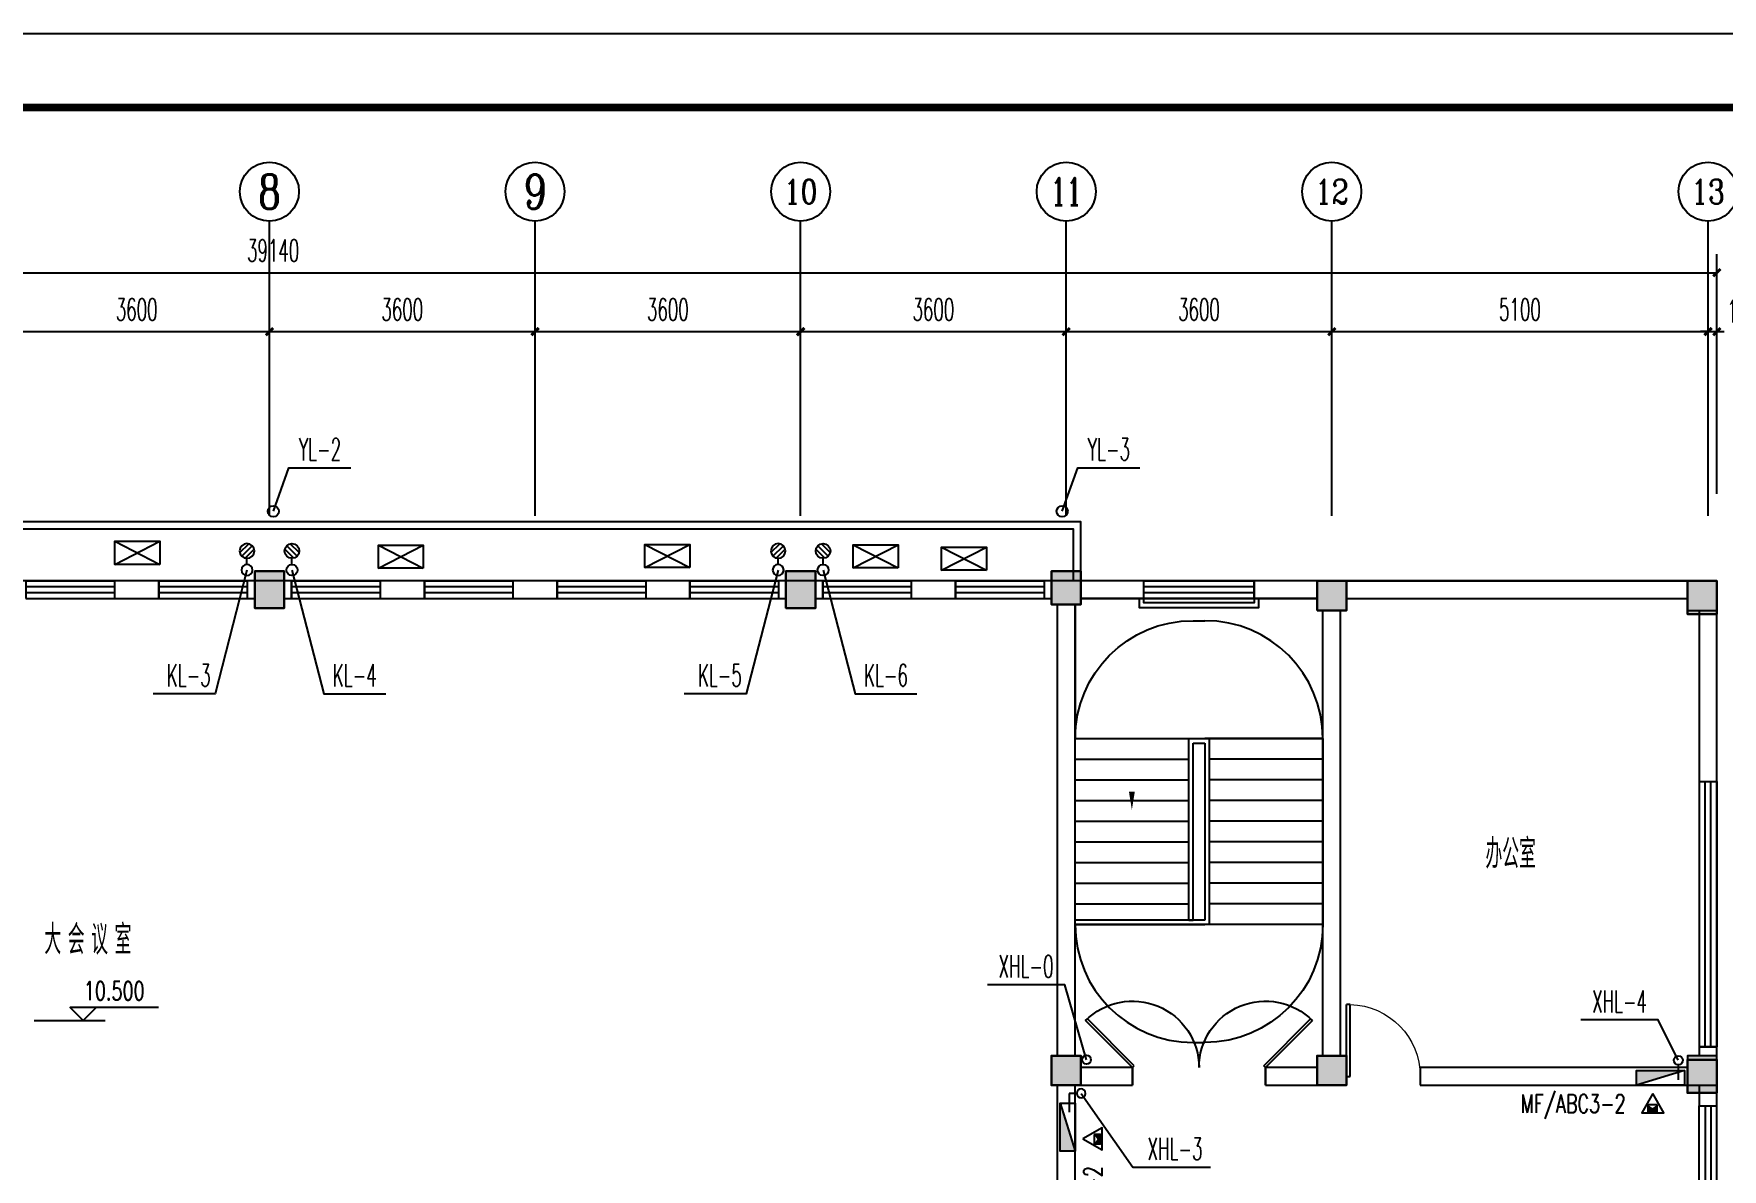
# Model space of a CAD drawing. Header units: inches. Extents: x -1293886 to -986005, y -15154 to 203628.
# Drawn here: x -1083894 to -1061006, y 11446 to 26846 of the extents above; entities that cross this region are included whole.
import ezdxf
from ezdxf.enums import TextEntityAlignment as Align

# ---------------------------------------------------------------- set-up
doc = ezdxf.new("R2010")
doc.units = ezdxf.units.IN
doc.header["$LTSCALE"] = 100
doc.header["$MEASUREMENT"] = 0
doc.linetypes.add('W_P', pattern=[7, 6, -1])
doc.layers.get('0').update_dxf_attribs({"color": 252})
for name, color, linetype in [('AXIS_TEXT', 7, 'Continuous'), ('PUB_HATCH', 8, 'Continuous'), ('TK', 142, 'Continuous'), ('W_DIM_EV', 4, 'Continuous'), ('WP_F', 1, 'Continuous'), ('WP_F_LGBH', 4, 'Continuous'), ('WP_F_PJ', 7, 'Continuous'), ('WP_Y', 6, 'W_P'), ('WP_Y_LGBH', 4, 'Continuous'), ('WP_Y_PJ', 7, 'Continuous'), ('WW_PJ', 7, 'Continuous'), ('WZ', 6, 'Continuous')]:
    doc.layers.add(name, color=color, linetype=linetype)
doc.layers.add('COLU', color=2, linetype='Continuous', lineweight=30)
doc.layers.add('COLU-HATCH', color=7, linetype='Continuous', lineweight=25, true_color=0x5b5b5b)
doc.styles.add('_TCH_AXIS', font='COMPLEX', dxfattribs={"bigfont": 'GBCBIG'})
doc.styles.add('COMPLEX', font='COMPLEX')
doc.styles.add('DIM_FONT', font='bzxw.shx', dxfattribs={"width": 0.55, "bigfont": 'bzhz.shx'})
doc.styles.add('DXF', font='bzxw.shx', dxfattribs={"width": 0.7, "bigfont": 'bzhz.shx'})
doc.styles.add('HZ', font='SIMPLEX.SHX', dxfattribs={"width": 0.55, "bigfont": 'HZTXT.SHX'})
doc.styles.add('HZ2', font='ROMAND.SHX', dxfattribs={"width": 0.7, "bigfont": 'HZTXT.SHX'})
doc.styles.get("Standard").update_dxf_attribs({"font": 'txt.shx', "bigfont": 'bzhz.shx'})
doc.dimstyles.new('DIMN', dxfattribs={"dimtxt": 300, "dimasz": 100, "dimexe": 250, "dimexo": 300, "dimgap": 150, "dimtad": 1, "dimdec": 0, "dimzin": 0, "dimdsep": 46, "dimtxsty": 'DIM_FONT', "dimblk": 'ARCHTICK', "dimcen": 0.09, "dimclrt": 7, "dimazin": 2, "dimtfac": 1, "dimtdec": 0, "dimtix": 1, "dimtmove": 2, "dimatfit": 3, "dimldrblk": 'ARCHTICK', "dimfxl": 0, "dimtolj": 1, "dimtzin": 0, "dimarcsym": 0})

# ---------------------------------------------------------------- blocks, each defined once
blk = doc.blocks.new('A$C54E65C14')
at = {"color": 4, "extrusion": (0, 0, -1)}
for p, q in [((0.002825022209435701, 636.3948287299136), (23.33734880154952, 659.7293525092537)), ((3072.795031157788, 636.3948287299136), (3049.460507378448, 659.7293525092537)), ((636.3989280899987, -0.001274337992072105), (659.7334518693388, 23.33324944134802)), ((2436.398928086739, -0.001274337992072105), (2413.064404307399, 23.33324944134802))]:
    blk.add_line(p, q, dxfattribs=at)
at = {"color": 4}
for p, q in [((636.3989280906972, -0.001274338108487427), (0.002825022442266345, 636.39482873003)), ((659.7334518698044, 23.33324944099877), (23.33734880154952, 659.7293525091372)), ((2413.064404310193, 23.33324944099877), (3049.460507378448, 659.7293525091372)), ((2436.3989280893, -0.001274338108487427), (3072.795031157555, 636.39482873003))]:
    blk.add_line(p, q, dxfattribs=at)
at = {"color": 4, "extrusion": (0, 0, -1)}
for centre, start, end in [((-636.3989280899987, -0.001274337992072105), 45, 180), ((-2436.398928089999, -0.001274337992072105), 0, 135)]:
    blk.add_arc(centre, 900, start, end, dxfattribs=at)
blk = doc.blocks.new('A$C364B5BE3')
at = {"layer": 'COLU-HATCH', "transparency": 33554687}
h = blk.add_hatch(color=256, dxfattribs=at)
h.paths.add_polyline_path([(38900.00040773139, 12209.99978326319), (39140.00040773139, 12209.99978326319), (39140.00040773139, 12449.99978326319), (38900.00040773139, 12449.99978326319)])
h.paths.add_polyline_path([(39140.00040773139, 25249.99978326308), (39140.00040773139, 25699.99978326308), (38740.00040773139, 25699.99978326308), (38740.00040773139, 25249.99978326308)])
h.paths.add_polyline_path([(39140.00040773139, 18754.99978326308), (39140.00040773139, 19204.99978326308), (38740.00040773139, 19204.99978326308), (38740.00040773139, 18754.99978326308)])
h.paths.add_polyline_path([(39140.00040773139, 14354.99978326308), (39140.00040773139, 14804.99978326308), (38740.00040773139, 14804.99978326308), (38740.00040773139, 14354.99978326308)])
h.paths.add_polyline_path([(33720.00040773139, 25299.99978326308), (34120.00040773139, 25299.99978326308), (34120.00040773139, 25699.99978326308), (33720.00040773139, 25699.99978326308)])
h.paths.add_polyline_path([(34120.00040773139, 18859.99978326308), (34120.00040773139, 19259.99978326308), (33720.00040773139, 19259.99978326308), (33720.00040773139, 18859.99978326308)])
h.paths.add_polyline_path([(33800.00040773139, 14299.99978326308), (34200.00040773139, 14299.99978326308), (34200.00040773139, 14699.99978326308), (33800.00040773139, 14699.99978326308)])
h.paths.add_polyline_path([(30520.00040773139, 25379.99978326308), (30520.00040773139, 25829.99978326308), (30120.00040773139, 25829.99978326308), (30120.00040773139, 25379.99978326308)])
h.paths.add_polyline_path([(30520.00040773139, 18859.99978326308), (30520.00040773139, 19259.99978326308), (30120.00040773139, 19259.99978326308), (30120.00040773139, 18859.99978326308)])
h.paths.add_polyline_path([(26920.00040773139, 25329.99978326308), (26920.00040773139, 25829.99978326308), (26520.00040773139, 25829.99978326308), (26520.00040773139, 25329.99978326308)])
h.paths.add_polyline_path([(26920.00040773139, 14199.99978326308), (26920.00040773139, 14699.99978326308), (26520.00040773139, 14699.99978326308), (26520.00040773139, 14199.99978326308)])
h.paths.add_polyline_path([(19720.00040773139, 25329.99978326308), (19720.00040773139, 25829.99978326308), (19320.00040773139, 25829.99978326308), (19320.00040773139, 25329.99978326308)])
h.paths.add_polyline_path([(19720.00040773139, 14199.99978326308), (19720.00040773139, 14699.99978326308), (19320.00040773139, 14699.99978326308), (19320.00040773139, 14199.99978326308)])
h.paths.add_polyline_path([(12520.00040773139, 25329.99978326308), (12520.00040773139, 25829.99978326308), (12120.00040773139, 25829.99978326308), (12120.00040773139, 25329.99978326308)])
h.paths.add_polyline_path([(12520.00040773139, 14199.99978326308), (12520.00040773139, 14699.99978326308), (12120.00040773139, 14699.99978326308), (12120.00040773139, 14199.99978326308)])
h.paths.add_polyline_path([(8920.000407731393, 25329.99978326308), (8920.000407731393, 25829.99978326308), (8520.000407731393, 25829.99978326308), (8520.000407731393, 25329.99978326308)])
h.paths.add_polyline_path([(9000.000407731393, 14199.99978326308), (9000.000407731393, 14699.99978326308), (8600.000407731393, 14699.99978326308), (8600.000407731393, 14199.99978326308)])
h.paths.add_polyline_path([(8600.000407731393, 7099.999783263076), (9000.000407731393, 7099.999783263076), (9000.000407731393, 7499.999783263076), (8600.000407731393, 7499.999783263076)])
h.paths.add_polyline_path([(8600.000407731393, 4259.999783263076), (9000.000407731393, 4259.999783263076), (9000.000407731393, 4659.999783263076), (8600.000407731393, 4659.999783263076)])
h.paths.add_polyline_path([(8500.000407731393, -0.0002167369239032269), (8900.000407731393, -0.0002167369239032269), (8900.000407731393, 399.9997832630761), (8500.000407731393, 399.9997832630761)])
h.paths.add_polyline_path([(5420.000407731393, 7179.999783263076), (5820.000407731393, 7179.999783263076), (5820.000407731393, 7579.999783263076), (5420.000407731393, 7579.999783263076)])
h.paths.add_polyline_path([(5420.000407731393, 4179.999783263076), (5820.000407731393, 4179.999783263076), (5820.000407731393, 4579.999783263076), (5420.000407731393, 4579.999783263076)])
h.paths.add_polyline_path([(5420.000407731393, -0.0002167369239032269), (5820.000407731393, -0.0002167369239032269), (5820.000407731393, 399.9997832630761), (5420.000407731393, 399.9997832630761)])
h.paths.add_polyline_path([(3000.000407731393, 25299.99978326308), (3000.000407731393, 25699.99978326308), (2600.000407731393, 25699.99978326308), (2600.000407731393, 25299.99978326308)])
h.paths.add_polyline_path([(3000.000407731393, 18859.99978326308), (3000.000407731393, 19259.99978326308), (2600.000407731393, 19259.99978326308), (2600.000407731393, 18859.99978326308)])
h.paths.add_polyline_path([(3000.000407731393, 14459.99978326308), (3000.000407731393, 14859.99978326308), (2600.000407731393, 14859.99978326308), (2600.000407731393, 14459.99978326308)])
h.paths.add_polyline_path([(0.0004077313933521509, 14299.99978326308), (400.0004077313934, 14299.99978326308), (400.0004077313934, 14699.99978326308), (0.0004077313933521509, 14699.99978326308)])
h.paths.add_polyline_path([(0.0004077313933521509, 7259.999783263076), (400.0004077313934, 7259.999783263076), (400.0004077313934, 7659.999783263076), (0.0004077313933521509, 7659.999783263076)])
h.paths.add_polyline_path([(0.0004077313933521509, 4099.999783263076), (400.0004077313934, 4099.999783263076), (400.0004077313934, 4499.999783263076), (0.0004077313933521509, 4499.999783263076)])
h.paths.add_polyline_path([(0.0004077313933521509, -0.0002167369239032269), (400.0004077313934, -0.0002167369239032269), (400.0004077313934, 399.9997832630761), (0.0004077313933521509, 399.9997832630761)])
at = {"layer": 'COLU'}
for points in [[(19720.00040773139, 25329.99978326308), (19720.00040773139, 25829.99978326308), (19320.00040773139, 25829.99978326308), (19320.00040773139, 25329.99978326308)], [(26920.00040773139, 25329.99978326308), (26920.00040773139, 25829.99978326308), (26520.00040773139, 25829.99978326308), (26520.00040773139, 25329.99978326308)], [(30520.00040773139, 25379.99978326308), (30520.00040773139, 25829.99978326308), (30120.00040773139, 25829.99978326308), (30120.00040773139, 25379.99978326308)], [(33720.00040773139, 25299.99978326308), (34120.00040773139, 25299.99978326308), (34120.00040773139, 25699.99978326308), (33720.00040773139, 25699.99978326308)], [(39140.00040773139, 25249.99978326308), (39140.00040773139, 25699.99978326308), (38740.00040773139, 25699.99978326308), (38740.00040773139, 25249.99978326308)], [(30520.00040773139, 18859.99978326308), (30520.00040773139, 19259.99978326308), (30120.00040773139, 19259.99978326308), (30120.00040773139, 18859.99978326308)], [(34120.00040773139, 18859.99978326308), (34120.00040773139, 19259.99978326308), (33720.00040773139, 19259.99978326308), (33720.00040773139, 18859.99978326308)], [(39140.00040773139, 18754.99978326308), (39140.00040773139, 19204.99978326308), (38740.00040773139, 19204.99978326308), (38740.00040773139, 18754.99978326308)]]:
    blk.add_lwpolyline(points, close=True, dxfattribs=at)
blk = doc.blocks.new('_ArchTick')
at = {"color": 0, "linetype": 'ByBlock', "const_width": 0.4}
blk.add_lwpolyline([(-0.5, -0.5), (0.5, 0.5)], dxfattribs=at)
blk = doc.blocks.new('*D270')
at = {"color": 0, "lineweight": -2}
for p, q in [((-1084298.824771269, 20605.97491348762), (-1084298.824771269, 23055.97491348762)), ((-1080698.824771269, 20605.97491348762), (-1080698.824771269, 23055.97491348762)), ((-1084298.824771269, 22805.97491348762), (-1080698.824771269, 22805.97491348762))]:
    blk.add_line(p, q, dxfattribs=at)
at = {"layer": 'Defpoints', "color": 0}
for p in [(-1080698.824771269, 22805.97491348762), (-1084298.824771269, 20305.97491348762), (-1080698.824771269, 20305.97491348762)]:
    blk.add_point(p, dxfattribs=at)
at = {"color": 0, "lineweight": -2, "xscale": 100, "yscale": 100, "zscale": 100, "rotation": 180}
blk.add_blockref('_ArchTick', (-1084298.824771269, 22805.97491348762), dxfattribs=at)
at = {"color": 0, "lineweight": -2, "xscale": 100, "yscale": 100, "zscale": 100}
blk.add_blockref('_ArchTick', (-1080698.824771269, 22805.97491348762), dxfattribs=at)
at = {"color": 7, "insert": (-1082498.824771269, 23105.97491348762), "char_height": 300, "attachment_point": 5, "style": 'HZ'}
blk.add_mtext('\\A1;3600', dxfattribs=at)
blk = doc.blocks.new('*D271')
at = {"color": 0, "lineweight": -2}
for p, q in [((-1080698.824771269, 20605.97491348762), (-1080698.824771269, 23055.97491348762)), ((-1077098.824771269, 20605.97491348762), (-1077098.824771269, 23055.97491348762)), ((-1080698.824771269, 22805.97491348762), (-1077098.824771269, 22805.97491348762))]:
    blk.add_line(p, q, dxfattribs=at)
at = {"layer": 'Defpoints', "color": 0}
for p in [(-1077098.824771269, 22805.97491348762), (-1080698.824771269, 20305.97491348762), (-1077098.824771269, 20305.97491348762)]:
    blk.add_point(p, dxfattribs=at)
at = {"color": 0, "lineweight": -2, "xscale": 100, "yscale": 100, "zscale": 100, "rotation": 180}
blk.add_blockref('_ArchTick', (-1080698.824771269, 22805.97491348762), dxfattribs=at)
at = {"color": 0, "lineweight": -2, "xscale": 100, "yscale": 100, "zscale": 100}
blk.add_blockref('_ArchTick', (-1077098.824771269, 22805.97491348762), dxfattribs=at)
at = {"color": 7, "insert": (-1078898.824771269, 23105.97491348762), "char_height": 300, "attachment_point": 5, "style": 'HZ'}
blk.add_mtext('\\A1;3600', dxfattribs=at)
blk = doc.blocks.new('*D272')
at = {"color": 0, "lineweight": -2}
for p, q in [((-1077098.824771269, 20605.97491348762), (-1077098.824771269, 23055.97491348762)), ((-1073498.824771269, 20605.97491348762), (-1073498.824771269, 23055.97491348762)), ((-1077098.824771269, 22805.97491348762), (-1073498.824771269, 22805.97491348762))]:
    blk.add_line(p, q, dxfattribs=at)
at = {"layer": 'Defpoints', "color": 0}
for p in [(-1073498.824771269, 22805.97491348762), (-1077098.824771269, 20305.97491348762), (-1073498.824771269, 20305.97491348762)]:
    blk.add_point(p, dxfattribs=at)
at = {"color": 0, "lineweight": -2, "xscale": 100, "yscale": 100, "zscale": 100, "rotation": 180}
blk.add_blockref('_ArchTick', (-1077098.824771269, 22805.97491348762), dxfattribs=at)
at = {"color": 0, "lineweight": -2, "xscale": 100, "yscale": 100, "zscale": 100}
blk.add_blockref('_ArchTick', (-1073498.824771269, 22805.97491348762), dxfattribs=at)
at = {"color": 7, "insert": (-1075298.824771269, 23105.97491348762), "char_height": 300, "attachment_point": 5, "style": 'HZ'}
blk.add_mtext('\\A1;3600', dxfattribs=at)
blk = doc.blocks.new('*D273')
at = {"color": 0, "lineweight": -2}
for p, q in [((-1073498.824771269, 20605.97491348762), (-1073498.824771269, 23055.97491348762)), ((-1069898.824771269, 20605.97491348762), (-1069898.824771269, 23055.97491348762)), ((-1073498.824771269, 22805.97491348762), (-1069898.824771269, 22805.97491348762))]:
    blk.add_line(p, q, dxfattribs=at)
at = {"layer": 'Defpoints', "color": 0}
for p in [(-1069898.824771269, 22805.97491348762), (-1073498.824771269, 20305.97491348762), (-1069898.824771269, 20305.97491348762)]:
    blk.add_point(p, dxfattribs=at)
at = {"color": 0, "lineweight": -2, "xscale": 100, "yscale": 100, "zscale": 100, "rotation": 180}
blk.add_blockref('_ArchTick', (-1073498.824771269, 22805.97491348762), dxfattribs=at)
at = {"color": 0, "lineweight": -2, "xscale": 100, "yscale": 100, "zscale": 100}
blk.add_blockref('_ArchTick', (-1069898.824771269, 22805.97491348762), dxfattribs=at)
at = {"color": 7, "insert": (-1071698.824771269, 23105.97491348762), "char_height": 300, "attachment_point": 5, "style": 'HZ'}
blk.add_mtext('\\A1;3600', dxfattribs=at)
blk = doc.blocks.new('*D274')
at = {"color": 0, "lineweight": -2}
for p, q in [((-1069898.824771269, 20605.97491348762), (-1069898.824771269, 23055.97491348762)), ((-1066298.824771269, 20605.97491348762), (-1066298.824771269, 23055.97491348762)), ((-1069898.824771269, 22805.97491348762), (-1066298.824771269, 22805.97491348762))]:
    blk.add_line(p, q, dxfattribs=at)
at = {"layer": 'Defpoints', "color": 0}
for p in [(-1066298.824771269, 22805.97491348762), (-1069898.824771269, 20305.97491348762), (-1066298.824771269, 20305.97491348762)]:
    blk.add_point(p, dxfattribs=at)
at = {"color": 0, "lineweight": -2, "xscale": 100, "yscale": 100, "zscale": 100, "rotation": 180}
blk.add_blockref('_ArchTick', (-1069898.824771269, 22805.97491348762), dxfattribs=at)
at = {"color": 0, "lineweight": -2, "xscale": 100, "yscale": 100, "zscale": 100}
blk.add_blockref('_ArchTick', (-1066298.824771269, 22805.97491348762), dxfattribs=at)
at = {"color": 7, "insert": (-1068098.824771269, 23105.97491348762), "char_height": 300, "attachment_point": 5, "style": 'HZ'}
blk.add_mtext('\\A1;3600', dxfattribs=at)
blk = doc.blocks.new('*D275')
at = {"color": 0, "lineweight": -2}
for p, q in [((-1066298.824771269, 20605.97491348762), (-1066298.824771269, 23055.97491348762)), ((-1061198.824771269, 20605.97491348762), (-1061198.824771269, 23055.97491348762)), ((-1066298.824771269, 22805.97491348762), (-1061198.824771269, 22805.97491348762))]:
    blk.add_line(p, q, dxfattribs=at)
at = {"layer": 'Defpoints', "color": 0}
for p in [(-1061198.824771269, 22805.97491348762), (-1066298.824771269, 20305.97491348762), (-1061198.824771269, 20305.97491348762)]:
    blk.add_point(p, dxfattribs=at)
at = {"color": 0, "lineweight": -2, "xscale": 100, "yscale": 100, "zscale": 100, "rotation": 180}
blk.add_blockref('_ArchTick', (-1066298.824771269, 22805.97491348762), dxfattribs=at)
at = {"color": 0, "lineweight": -2, "xscale": 100, "yscale": 100, "zscale": 100}
blk.add_blockref('_ArchTick', (-1061198.824771269, 22805.97491348762), dxfattribs=at)
at = {"color": 7, "insert": (-1063748.824771269, 23105.97491348762), "char_height": 300, "attachment_point": 5, "style": 'HZ'}
blk.add_mtext('\\A1;5100', dxfattribs=at)
blk = doc.blocks.new('*D276')
at = {"color": 0, "lineweight": -2}
for p, q in [((-1061198.824771269, 20605.97491348762), (-1061198.824771269, 23055.97491348762)), ((-1061078.824771269, 20605.97491348762), (-1061078.824771269, 23055.97491348762)), ((-1061198.824771269, 22805.97491348762), (-1061298.824771269, 22805.97491348762)), ((-1061198.824771269, 22805.97491348762), (-1061078.824771269, 22805.97491348762)), ((-1061078.824771269, 22805.97491348762), (-1060978.824771269, 22805.97491348762))]:
    blk.add_line(p, q, dxfattribs=at)
at = {"layer": 'Defpoints', "color": 0}
for p in [(-1061078.824771269, 22805.97491348762), (-1061198.824771269, 20305.97491348762), (-1061078.824771269, 20305.97491348762)]:
    blk.add_point(p, dxfattribs=at)
at = {"color": 0, "lineweight": -2, "xscale": 100, "yscale": 100, "zscale": 100}
blk.add_blockref('_ArchTick', (-1061198.824771269, 22805.97491348762), dxfattribs=at)
at = {"color": 0, "lineweight": -2, "xscale": 100, "yscale": 100, "zscale": 100, "rotation": 180}
blk.add_blockref('_ArchTick', (-1061078.824771269, 22805.97491348762), dxfattribs=at)
at = {"color": 7, "insert": (-1060728.824771269, 23080.97491348762), "char_height": 300, "attachment_point": 5, "style": 'HZ'}
blk.add_mtext('\\A1;120', dxfattribs=at)
blk = doc.blocks.new('*D277')
at = {"color": 0, "lineweight": -2}
for p, q in [((-1100218.824771269, 20605.97491348762), (-1100218.824771269, 23855.97491348762)), ((-1061078.824771269, 20605.97491348762), (-1061078.824771269, 23855.97491348762)), ((-1100218.824771269, 23605.97491348762), (-1061078.824771269, 23605.97491348762))]:
    blk.add_line(p, q, dxfattribs=at)
at = {"layer": 'Defpoints', "color": 0}
for p in [(-1061078.824771269, 23605.97491348762), (-1100218.824771269, 20305.97491348762), (-1061078.824771269, 20305.97491348762)]:
    blk.add_point(p, dxfattribs=at)
at = {"color": 0, "lineweight": -2, "xscale": 100, "yscale": 100, "zscale": 100, "rotation": 180}
blk.add_blockref('_ArchTick', (-1100218.824771269, 23605.97491348762), dxfattribs=at)
at = {"color": 0, "lineweight": -2, "xscale": 100, "yscale": 100, "zscale": 100}
blk.add_blockref('_ArchTick', (-1061078.824771269, 23605.97491348762), dxfattribs=at)
at = {"color": 7, "insert": (-1080648.824771269, 23905.97491348762), "char_height": 300, "attachment_point": 5, "style": 'HZ'}
blk.add_mtext('\\A1;39140', dxfattribs=at)
blk = doc.blocks.new('_AXISO')
blk.add_circle((0, 0), 0.5)
at = {"layer": 'AXIS_TEXT', "style": 'COMPLEX', "width": 1.041666666666666}
blk.add_attdef('A', text='', height=0.56, dxfattribs=at).set_placement((-0.25, -0.28), (0.25, -0.28), align=Align.FIT)
blk = doc.blocks.new('_FZH')
blk.add_lwpolyline([(-0.5, -0.5), (0.5, -0.5), (0.5, 0.5), (-0.5, 0.5)], close=True)
at = {"layer": 'PUB_HATCH'}
blk.add_solid([(-0.5, -0.5), (0.5, -0.5), (-0.5, 0.5), (0.5, 0.5)], dxfattribs=at)
blk = doc.blocks.new('$TCHSYS$WIN2D')
for p, q in [((-0.5, 0.5), (0.5, 0.5)), ((-0.5, 0.5), (-0.4999999999999999, -0.5)), ((0.5, 0.5), (0.4999999999999998, -0.5)), ((0.5, 0.1666666666666666), (-0.5, 0.1666666666666666)), ((0.5, -0.1666666666666667), (-0.5, -0.1666666666666667)), ((-0.4999999999999999, -0.5), (0.5, -0.5))]:
    blk.add_line(p, q)
blk = doc.blocks.new('$DorLib2D$00000001')
for p, q in [((0.45, 0.975), (0.5000000000000002, 0.975)), ((0.45, 0), (0.45, 0.975)), ((0.5, 0), (0.5, 0.975)), ((0.5, 0), (0.45, 0))]:
    blk.add_line(p, q)
at = {"lineweight": 13}
blk.add_arc((0.475, 0), 0.975, 91.46928358135379, 180, dxfattribs=at)
blk = doc.blocks.new('$QC006_2')
for points in [[(0, 259.8076211353328), (150, 0), (-150, 0)], [(-57.16160749672417, 108.7594118316919), (66.83839250327583, 108.7594118316919), (66.83839250327583, 18.75941183169198), (-57.16160749672417, 18.75941183169198)]]:
    blk.add_lwpolyline(points, close=True)
for points in [[(-57.16160749672417, 108.7594118316919), (66.83839250327583, 108.7594118316919), (66.83839250327583, 18.75941183169198), (-57.16160749672417, 108.7594118316919)], [(66.83839250327583, 18.75941183169198), (-57.16160749672417, 108.7594118316919), (-57.16160749672417, 18.75941183169198), (66.83839250327583, 108.7594118316919)], [(66.83839250327583, 108.7594118316919), (66.83839250326128, 18.75941183169198), (-57.16160749673871, 108.7594118316919), (-57.16160749672417, 18.75941183169198)]]:
    blk.add_solid(points)
at = {"style": 'HZ', "width": 0.7}
blk.add_attdef('TXT', (227.4637710322043, -1.192237989187099), '', height=250, dxfattribs=at)
at = {"style": 'HZ', "flags": 1}
for tag, p in [('UNIT', (0, 0)), ('SPEC', (0, -0.0016666666666652)), ('WHAT', (0, -0.0033333333333303))]:
    blk.add_attdef(tag, p, '', height=0.001, dxfattribs=at)
blk = doc.blocks.new('$QC001_5')
blk.add_line((-325, 200), (325, 0))
blk.add_lwpolyline([(325, 0), (325, 200), (-325, 200), (-325, 0)], close=True)
blk.add_solid([(-325, 200), (325, 200), (-325, 200), (325, 0)])
at = {"flags": 1}
for tag, p in [('UNIT', (0, 0)), ('SPEC', (0, -0.0016666666666652)), ('WHAT', (0, -0.0033333333333303))]:
    blk.add_attdef(tag, p, '', height=0.001, dxfattribs=at)
blk = doc.blocks.new('$LIGUAN')
at = {"color": 0, "linetype": 'Continuous'}
blk.add_circle((0, 0), 0.5, dxfattribs=at)
at = {"color": 0, "flags": 1}
for tag, p in [('THICK', (0, 0)), ('BG_T', (0, -0.0001666666666722)), ('BG_D', (0, -0.0003333333333444))]:
    blk.add_attdef(tag, p, '', height=0.0001, dxfattribs=at)
blk = doc.blocks.new('$PS001_0')
for p, q in [((-0.4847308370554231, -0.1226214320889767), (0.1226214320890051, 0.4847308370553947)), ((-0.3535533905932766, -0.3535533905932766), (0.3535533905932766, 0.3535533905932766)), ((-0.1181456143023354, -0.4858411405193124), (0.4858411405193408, 0.118145614302307))]:
    blk.add_line(p, q)
blk.add_circle((0, 0), 0.5)
at = {"style": 'HZ', "width": 0.7, "flags": 1}
for tag, p in [('UNIT', (0, 0)), ('WHAT', (0, -0.0033333333333303)), ('SPEC', (0, -0.0016666666666652))]:
    blk.add_attdef(tag, p, '', height=0.001, dxfattribs=at)
blk = doc.blocks.new('$BG_1')
blk.add_lwpolyline([(10.23223304703363, 1.767766952966368), (-1.767766952966368, 1.767766952966368), (0, 0), (1.767766952966368, 1.767766952966368)])
at = {"style": 'HZ', "width": 0.7}
blk.add_attdef('BG', text='', height=2.5, dxfattribs=at).set_placement((4.221859244778411, 2.767766952966365), align=Align.CENTER)

msp = doc.modelspace()

# ---------------------------------------------------------------- linework, layer by layer
for p, q in [((-1080698.824771269, 20305.97491348762), (-1080698.824771269, 24305.97491348762)), ((-1077098.824771269, 20305.97491348762), (-1077098.824771269, 24305.97491348762)), ((-1073498.824771269, 20305.97491348762), (-1073498.824771269, 24305.97491348762)), ((-1069898.824771269, 20305.97491348762), (-1069898.824771269, 24305.97491348762)), ((-1066298.824771269, 20305.97491348762), (-1066298.824771269, 24305.97491348762)), ((-1061198.824771269, 20305.97491348762), (-1061198.824771269, 24305.97491348762)), ((-1080998.824771267, 20225.96514786273), (-1083998.922427517, 20225.96514786273)), ((-1077398.727115017, 20225.96514786273), (-1080398.873599392, 20225.96514786273)), ((-1073798.824771267, 20225.96514786273), (-1076798.971255642, 20225.96514786273)), ((-1070198.824771267, 20225.96514786273), (-1073198.971255642, 20225.96514786273)), ((-1082794.967349392, 19650.23272598773), (-1082185.641177517, 19963.12335098773)), ((-1082794.967349392, 19963.12335098773), (-1082185.641177517, 19650.23272598773)), ((-1075609.273990017, 19608.09405411273), (-1075000.045474392, 19920.98467911273)), ((-1075609.273990017, 19920.98467911273), (-1075000.045474392, 19608.09405411273)), ((-1072785.984966418, 19600.72100723773), (-1072176.756450793, 19913.61163223773)), ((-1072785.984966418, 19913.61163223773), (-1072176.756450793, 19600.72100723773)), ((-1079222.457583767, 19597.35186661273), (-1078613.180240017, 19910.24249161273)), ((-1079222.457583767, 19910.24249161273), (-1078613.180240017, 19597.35186661273)), ((-1071587.547466418, 19569.86163223773), (-1070978.221294543, 19882.75225723773)), ((-1071587.547466418, 19882.75225723773), (-1070978.221294543, 19569.86163223773)), ((-1082198.873599414, 19425.97491347621), (-1082798.922427412, 19425.97491347621)), ((-1082798.922427412, 19425.97491347621), (-1082798.922427412, 19185.97491347621)), ((-1082198.873599414, 19185.97491347621), (-1082198.873599414, 19425.97491347621)), ((-1080898.824771089, 19425.97491364606), (-1080998.873599414, 19425.97491347621)), ((-1080998.873599414, 19425.97491347621), (-1080998.873599414, 19185.97491347621)), ((-1080398.922427412, 19425.97491349321), (-1080498.824771247, 19425.97491339449)), ((-1080398.922427412, 19185.97491349321), (-1080398.922427412, 19425.97491349321)), ((-1078598.873599287, 19425.97491349321), (-1079198.922427539, 19425.97491349321)), ((-1079198.922427539, 19425.97491349321), (-1079198.922427539, 19185.97491349321)), ((-1078598.873599287, 19185.97491349321), (-1078598.873599287, 19425.97491349321)), ((-1076798.922427539, 19425.97491349321), (-1077398.873599414, 19425.97491349321)), ((-1077398.873599414, 19425.97491349321), (-1077398.873599414, 19185.97491349321)), ((-1076798.922427539, 19185.97491349321), (-1076798.922427539, 19425.97491349321)), ((-1074998.873599414, 19425.97491349321), (-1075598.922427539, 19425.97491349321)), ((-1075598.922427539, 19425.97491349321), (-1075598.922427539, 19185.97491349321)), ((-1074998.873599414, 19185.97491349321), (-1074998.873599414, 19425.97491349321)), ((-1073698.824771321, 19425.97491359041), (-1073798.873599414, 19425.97491349321)), ((-1073798.873599414, 19425.97491349321), (-1073798.873599414, 19185.97491349321)), ((-1073198.922427539, 19425.97491347621), (-1073298.824771235, 19425.97491350671)), ((-1073198.922427539, 19185.97491346922), (-1073198.922427539, 19425.97491347621)), ((-1071398.873599414, 19425.97491347621), (-1071998.922427412, 19425.97491347621)), ((-1071998.922427412, 19425.97491347621), (-1071998.922427412, 19185.97491346527)), ((-1071398.873599414, 19185.9749134634), (-1071398.873599414, 19425.97491347621)), ((-1070098.824771109, 19425.9749136499), (-1070198.873599414, 19425.97491347621)), ((-1070198.873599414, 19425.97491347621), (-1070198.873599414, 19185.97491345945)), ((-1068848.824771289, 19425.9749135102), (-1069698.82477108, 19425.97491340648)), ((-1068848.824771289, 19185.97491350811), (-1068848.824771289, 19425.9749135102)), ((-1066498.824771111, 19425.97491355467), (-1067348.824771289, 19425.9749135102)), ((-1067348.824771289, 19425.9749135102), (-1067348.824771289, 19185.97491350811)), ((-1066098.824771111, 19425.97491349821), (-1061478.824771416, 19425.97491348773)), ((-1082798.922427412, 19185.97491347621), (-1082198.873599414, 19185.97491347621)), ((-1080998.873599414, 19185.97491347621), (-1080898.824771106, 19185.97491366189)), ((-1080498.824771284, 19185.9749134804), (-1080398.922427412, 19185.97491349321)), ((-1079198.922427539, 19185.97491349321), (-1078598.873599287, 19185.97491349321)), ((-1077398.873599414, 19185.97491349321), (-1076798.922427539, 19185.97491349321)), ((-1075598.922427539, 19185.97491349321), (-1074998.873599414, 19185.97491349321)), ((-1073798.873599414, 19185.97491349321), (-1073698.824771209, 19185.97491360625)), ((-1073298.824771143, 19185.97491362476), (-1073198.922427539, 19185.97491346922)), ((-1071998.922427412, 19185.97491346527), (-1071398.873599414, 19185.9749134634)), ((-1070198.873599414, 19185.97491345945), (-1070098.824771102, 19185.97491322254)), ((-1070018.824771259, 12985.97491354408), (-1070018.824771274, 19105.97491354687)), ((-1069778.824771271, 12985.97491354408), (-1069778.824771256, 19105.97491354699)), ((-1069778.824771287, 19105.97491354699), (-1069778.824771269, 17285.9749134875)), ((-1069698.824771043, 19185.97491361637), (-1068848.824771289, 19185.97491350811)), ((-1066498.824771111, 19185.97491347144), (-1069698.824771043, 19185.97491347726)), ((-1067348.824771289, 19185.97491350811), (-1066498.824771111, 19185.97491341463)), ((-1066418.824771269, 17285.9749134875), (-1066418.824771287, 19025.97491354408)), ((-1066418.824771289, 12985.97491354408), (-1066418.824771282, 19025.97491354408)), ((-1066178.82477127, 12985.97491354408), (-1066178.824771288, 19025.97491354408)), ((-1066098.824771111, 19185.97491348739), (-1061478.824771416, 19185.97491348459)), ((-1061318.824771249, 19025.97491323884), (-1061318.824771262, 16705.94561666908)), ((-1061078.824771259, 16705.94561666908), (-1061078.824771225, 19025.97491323884)), ((-1068178.824771269, 18885.9749134875), (-1068018.824771269, 18885.9749134875)), ((-1069778.824771222, 14825.97491351265), (-1069778.824771269, 17285.9749134875)), ((-1069778.824771269, 17285.9749134875), (-1068238.824771865, 17285.97491346771)), ((-1069778.824771269, 17285.9749134875), (-1068238.824771869, 17285.97491347144)), ((-1068238.824771865, 17285.97491346771), (-1068178.824771269, 17285.9749134875)), ((-1068238.824771269, 14825.9749134875), (-1068238.82477124, 17285.97491326666)), ((-1068238.82477124, 17285.97491326666), (-1067958.824771267, 17285.97491326666)), ((-1068238.824771869, 17285.97491347144), (-1067958.824770433, 17285.97491350985)), ((-1068178.824771271, 14825.97491456132), (-1068178.824771271, 17225.97491282289)), ((-1068178.824771269, 14825.9749134875), (-1068178.82477129, 17225.97491326666)), ((-1068178.82477129, 17225.97491326666), (-1068018.824771267, 17225.97491326666)), ((-1067958.824770475, 17285.97491346771), (-1068018.824771269, 17285.9749134875)), ((-1068018.824771271, 17225.9749130577), (-1068018.824771227, 14825.97491383605)), ((-1068018.824771267, 17225.97491326666), (-1068018.824771267, 14825.97491342475)), ((-1066418.824771269, 17285.9749134875), (-1067958.824770475, 17285.97491346771)), ((-1067958.824771267, 17285.97491326666), (-1067958.824771267, 14765.97491349286)), ((-1067958.824770433, 17285.97491350985), (-1066418.824771269, 17285.9749134875)), ((-1066418.824771269, 17285.9749134875), (-1066418.824771269, 14765.9749134875)), ((-1069778.824771269, 17005.9749134875), (-1068238.824771238, 17005.97491346783)), ((-1066418.824771269, 17005.9749134875), (-1067958.824771227, 17005.97491354408)), ((-1069778.824771269, 16725.9749134875), (-1068238.824771242, 16725.97491346771)), ((-1066418.824771269, 16725.9749134875), (-1067958.824771227, 16725.97491346771)), ((-1061318.824771262, 16705.94561666908), (-1061078.824771259, 16705.94561666908)), ((-1069778.824771269, 16445.9749134875), (-1068238.824771245, 16445.97491346783)), ((-1066418.824771269, 16445.9749134875), (-1067958.824771227, 16445.97491346783)), ((-1069778.824771269, 16165.9749134875), (-1068238.824771248, 16165.97491346783)), ((-1066418.824771269, 16165.9749134875), (-1067958.824771227, 16165.97491354396)), ((-1069778.824771269, 15885.9749134875), (-1068238.824771251, 15885.97491346771)), ((-1066418.824771269, 15885.9749134875), (-1067958.824771227, 15885.97491346771)), ((-1069778.824771269, 15605.9749134875), (-1068238.824771255, 15605.97491354408)), ((-1066418.824771269, 15605.9749134875), (-1067958.824771227, 15605.97491346783)), ((-1069778.824771269, 15325.9749134875), (-1068238.824771258, 15325.97491346771)), ((-1066418.824771269, 15325.9749134875), (-1067958.824771227, 15325.97491354408)), ((-1069778.824771269, 15045.9749134875), (-1068238.824771261, 15045.97491346771)), ((-1066418.824771269, 15045.9749134875), (-1067958.824771227, 15045.97491346783)), ((-1069778.824771269, 14765.9749134875), (-1069778.824771222, 14825.97491351265)), ((-1068018.824771267, 14825.97491342475), (-1069778.824771269, 14825.9749134875)), ((-1069778.824771269, 14765.9749134875), (-1069778.824771269, 14825.9749134875)), ((-1069778.824771269, 14765.9749134875), (-1068178.824771269, 14765.9749134875)), ((-1067958.824771267, 14765.97491349286), (-1069778.824771269, 14765.9749134875)), ((-1068238.824771269, 14825.9749134875), (-1068178.824771269, 14825.9749134875)), ((-1068178.824771269, 14765.9749134875), (-1068018.824771269, 14765.9749134875)), ((-1067958.82477079, 14765.97491346783), (-1068018.824771269, 14765.9749134875)), ((-1066418.824771269, 14765.9749134875), (-1067958.82477079, 14765.97491346783)), ((-1068178.824771269, 13165.9749134875), (-1068018.824771269, 13165.9749134875)), ((-1061078.824771261, 13105.94561666908), (-1061318.824771262, 13105.94561666908)), ((-1061318.824771262, 13105.94561666908), (-1061318.824771227, 12985.97491354408)), ((-1061078.824771254, 12985.97491354408), (-1061078.824771261, 13105.94561666908)), ((-1068998.824771289, 12825.97491347283), (-1069698.824771111, 12825.97491342464)), ((-1068998.824771289, 12585.97491349751), (-1068998.824771289, 12825.97491347283)), ((-1068998.824771269, 12825.97491348762), (-1068998.824771269, 12585.97491348762)), ((-1066498.824771416, 12825.97491352685), (-1067198.824771289, 12825.97491347283)), ((-1067198.824771289, 12825.97491347283), (-1067198.824771289, 12585.97491348599)), ((-1067198.824771269, 12585.97491348762), (-1067198.824771269, 12825.97491348762)), ((-1061478.824771416, 12825.97491348902), (-1065098.824771162, 12825.97491346771)), ((-1065098.824771162, 12825.97491346771), (-1065098.824771162, 12585.97491349519)), ((-1070018.82477128, 8425.974913474114), (-1070018.824771269, 12585.97491354396)), ((-1069778.82477128, 8425.97491347621), (-1069778.82477128, 12585.9749135102)), ((-1069698.824771111, 12585.97491356818), (-1068998.824771289, 12585.97491349751)), ((-1067198.824771289, 12585.97491348599), (-1066498.824771416, 12585.97491343942)), ((-1065098.824771162, 12585.97491349519), (-1061478.824771416, 12585.97491347411)), ((-1061318.82477128, 12585.97491348331), (-1061318.824771285, 12305.94561666908)), ((-1061078.82477128, 12305.94561666908), (-1061078.824771141, 12585.97491354408)), ((-1061318.824771285, 12305.94561666908), (-1061078.82477128, 12305.94561666908))]:
    msp.add_line(p, q)
for points in [[(-1069698.824771269, 19425.9749135102), (-1069698.824771271, 20225.96514786308), (-1091698.824771267, 20225.96514790581), (-1091698.82477126, 19425.97491348296)], [(-1069798.824771269, 19425.97491350997), (-1069798.82477127, 20125.96514786332), (-1091598.824771266, 20125.96514790558), (-1091598.82477126, 19425.97491348389)], [(-1082185.641177517, 19650.23272598773), (-1082794.967349392, 19650.23272598773), (-1082794.967349392, 19963.12335098773), (-1082185.641177517, 19963.12335098773), (-1082185.641177517, 19650.23272598773)], [(-1075000.045474392, 19608.09405411273), (-1075609.273990017, 19608.09405411273), (-1075609.273990017, 19920.98467911273), (-1075000.045474392, 19920.98467911273), (-1075000.045474392, 19608.09405411273)], [(-1072176.756450793, 19600.72100723773), (-1072785.984966418, 19600.72100723773), (-1072785.984966418, 19913.61163223773), (-1072176.756450793, 19913.61163223773), (-1072176.756450793, 19600.72100723773)], [(-1078613.180240017, 19597.35186661273), (-1079222.457583767, 19597.35186661273), (-1079222.457583767, 19910.24249161273), (-1078613.180240017, 19910.24249161273), (-1078613.180240017, 19597.35186661273)], [(-1070978.221294543, 19569.86163223773), (-1071587.547466418, 19569.86163223773), (-1071587.547466418, 19882.75225723773), (-1070978.221294543, 19882.75225723773), (-1070978.221294543, 19569.86163223773)], [(-1061078.824771269, 19425.97491348762), (-1097618.824771269, 19425.97491348762), (-1097618.824771275, 8425.974913450133), (-1100218.824771269, 8425.974913487618), (-1100218.849187605, -6274.025086471993), (-1091318.824771269, -6274.025086512273), (-1091318.824771269, -2014.025086512622), (-1090778.824771268, -2014.025086455928), (-1090778.824771855, 1225.974913544072), (-1091378.824835382, 1225.97491938882), (-1091378.824771269, 8185.974913487618), (-1066418.824771269, 8185.974913487618), (-1066418.82477131, 6145.974913497157), (-1061318.824771289, 6145.974913977836), (-1061318.824771269, 5935.979796300111), (-1061078.824771269, 5935.979796299995), (-1061078.824771269, 8185.974913487618), (-1061078.824771089, 8185.960265021946), (-1061078.824771449, 17225.97979632841), (-1061078.824771264, 17225.99444479408), (-1061078.824771269, 19425.97491348762)], [(-1068848.82477129, 19185.97491352918), (-1068908.824771279, 19185.97491352941), (-1068908.824771279, 19065.9749136251), (-1068168.824771302, 19065.9749136251), (-1068168.824771298, 19065.9749136251), (-1067288.824771303, 19065.97491367703), (-1067288.82477129, 19185.9749135648), (-1067348.82477129, 19185.9749135648), (-1067348.824771288, 19125.97491367586), (-1068848.824771286, 19125.97491362371), (-1068848.82477129, 19185.97491352918)]]:
    msp.add_lwpolyline(points)
for points, format in [([(-1069778.824771269, 17285.9749134875, -0.414213562373095), (-1068178.824771269, 18885.9749134875)], "xyb"), ([(-1066418.824771269, 17285.9749134875, 0.414213562373095), (-1068018.824771269, 18885.9749134875)], "xyb"), ([(-1067188.824771273, 14441.00027631194, 0, 0, 0), (-1067188.824771267, 18010.82749100885, 0, 0, 0), (-1069008.824771274, 18010.82749104645, 0, 0, 0), (-1069008.824771268, 16268.60812418762, 0, 80.00000000000001, 0), (-1069008.824771269, 16568.60812418762, 0, 0, 0)], "xyseb"), ([(-1069778.824771269, 14765.9749134875, 0.414213562373095), (-1068178.824771269, 13165.9749134875)], "xyb"), ([(-1066418.824771269, 14765.9749134875, -0.414213562373095), (-1068018.824771269, 13165.9749134875)], "xyb")]:
    msp.add_lwpolyline(points, format=format)
at = {"layer": 'TK'}
msp.add_lwpolyline([(-1107431.335795852, -15153.56685721834), (-1048031.335795852, -15153.56685721834), (-1048031.335795852, 26846.43314278167), (-1107431.335795852, 26846.43314278167)], close=True, dxfattribs=at)
at = {"layer": 'TK', "const_width": 100}
msp.add_lwpolyline([(-1104931.335795852, -14153.56685721834), (-1049031.335795852, -14153.56685721834), (-1049031.335795852, 25846.43314278167), (-1104931.335795852, 25846.43314278167)], close=True, dxfattribs=at)
at = {"layer": 'W_DIM_EV'}
msp.add_line((-1083888.384739453, 13464.25688918117), (-1082925.264936364, 13464.25688918117), dxfattribs=at)
at = {"layer": 'WP_F'}
for p, q in [((-1061601.675838497, 12865.87200504457), (-1061601.675838497, 12657.93358447803)), ((-1069860.175838497, 12474.93358447803), (-1069860.175838497, 12219.73358447803)), ((-1069756.775838497, 12474.93358447803), (-1069860.175838497, 12474.93358447803))]:
    msp.add_line(p, q, dxfattribs=at)
at = {"layer": 'WP_F_LGBH'}
for points in [[(-1069622.875838497, 12931.23358461577), (-1069917.775838497, 13947.33358461577), (-1070967.775838497, 13947.33358461577)], [(-1061601.675838497, 12924.03358447802), (-1061873.175838497, 13470.73358447803), (-1062923.175838497, 13470.73358447803)], [(-1069696.775838497, 12474.93358447803), (-1068994.975838497, 11473.23358447803), (-1067944.975838497, 11473.23358447803)]]:
    msp.add_lwpolyline(points, dxfattribs=at)
at = {"layer": 'WP_Y'}
for p, q in [((-1081003.687989608, 19648.07491355654), (-1081003.687989608, 19732.43358454683)), ((-1080393.961552803, 19648.07491355654), (-1080393.961552803, 19732.43358454683)), ((-1073803.687989691, 19648.07491348768), (-1073803.687989691, 19732.43358447797)), ((-1073193.961552887, 19648.07491348768), (-1073193.961552887, 19732.43358447797))]:
    msp.add_line(p, q, dxfattribs=at)
at = {"layer": 'WP_Y_LGBH'}
for points in [[(-1080645.875838497, 20369.83358447804), (-1080434.075838496, 20960.33358447804), (-1079594.075838496, 20960.33358447804)], [(-1069953.475838497, 20369.83358447804), (-1069741.675838497, 20960.33358447804), (-1068901.675838497, 20960.33358447804)], [(-1081003.687989608, 19573.07491355654), (-1081435.887989608, 17895.13358454684), (-1082275.887989608, 17895.13358454684)], [(-1080393.961552803, 19573.07491355654), (-1079961.761552803, 17895.13358454684), (-1079121.761552803, 17895.13358454684)], [(-1073803.687989691, 19573.07491348768), (-1074235.887989691, 17895.13358447798), (-1075075.887989691, 17895.13358447798)], [(-1073193.961552887, 19573.07491348768), (-1072761.761552887, 17895.13358447798), (-1071921.761552887, 17895.13358447798)]]:
    msp.add_lwpolyline(points, dxfattribs=at)

# ---------------------------------------------------------------- block references
ref = msp.add_blockref('_AXISO', (-1080698.824771269, 24705.97491348762), dxfattribs=dict(xscale=800, yscale=800, zscale=800))
ref.add_attrib('A', '8', dxfattribs={"layer": 'AXIS_TEXT', "height": 465.9481648291925, "style": '_TCH_AXIS'}).set_placement((-1080854.140826212, 24473.00083107298), (-1080543.508716326, 24473.00083107298), align=Align.FIT)
ref = msp.add_blockref('_AXISO', (-1077098.824771269, 24705.97491348762), dxfattribs=dict(xscale=800, yscale=800, zscale=800))
ref.add_attrib('A', '9', dxfattribs={"layer": 'AXIS_TEXT', "height": 465.9481648291925, "style": '_TCH_AXIS'}).set_placement((-1077254.140826212, 24473.00083107298), (-1076943.508716326, 24473.00083107298), align=Align.FIT)
ref = msp.add_blockref('_AXISO', (-1073498.824771269, 24705.97491348762), dxfattribs=dict(xscale=800, yscale=800, zscale=800))
ref.add_attrib('A', '10', dxfattribs={"layer": 'AXIS_TEXT', "height": 328.445494805032, "style": '_TCH_AXIS'}).set_placement((-1073725.608565301, 24541.75216608512), (-1073272.040977237, 24541.75216608512), align=Align.FIT)
ref = msp.add_blockref('_AXISO', (-1069898.824771269, 24705.97491348762), dxfattribs=dict(xscale=800, yscale=800, zscale=800))
ref.add_attrib('A', '11', dxfattribs={"layer": 'AXIS_TEXT', "height": 368.7625804063702, "style": '_TCH_AXIS'}).set_placement((-1070109.546245787, 24521.59362328443), (-1069688.103296751, 24521.59362328443), align=Align.FIT)
ref = msp.add_blockref('_AXISO', (-1066298.824771269, 24705.97491348762), dxfattribs=dict(xscale=800, yscale=800, zscale=800))
ref.add_attrib('A', '12', dxfattribs={"layer": 'AXIS_TEXT', "height": 328.445494805032, "style": '_TCH_AXIS'}).set_placement((-1066525.608565301, 24541.75216608512), (-1066072.040977237, 24541.75216608512), align=Align.FIT)
ref = msp.add_blockref('_AXISO', (-1061198.824771269, 24705.97491348762), dxfattribs=dict(xscale=800, yscale=800, zscale=800))
ref.add_attrib('A', '13', dxfattribs={"layer": 'AXIS_TEXT', "height": 328.445494805032, "style": '_TCH_AXIS'}).set_placement((-1061425.608565301, 24541.75216608512), (-1060972.040977237, 24541.75216608512), align=Align.FIT)
for name, p in [('A$C364B5BE3', (-1100218.825179, -6274.024869775349)), ('A$C54E65C14', (-1069635.22369937, 12825.97618780652))]:
    msp.add_blockref(name, p)
for name, p, xscale, yscale, zscale in [('_FZH', (-1080698.824771191, 19305.97491354408), 399.999999957392, 500, 500), ('_FZH', (-1073498.824771259, 19305.97491339146), 399.999999957392, 500.0000003051246, 500.0000003051246), ('_FZH', (-1069898.824771141, 19330.97491342848), 400.0000000558794, 450.0000002310844, 450.0000002310844), ('$TCHSYS$WIN2D', (-1083398.922427519, 19305.97491348762), 1200, 240, 1200), ('$TCHSYS$WIN2D', (-1081598.873599394, 19305.97491348762), 1200, 240, 1200), ('$TCHSYS$WIN2D', (-1079798.922427519, 19305.97491348762), 1200, 240, 1200), ('$TCHSYS$WIN2D', (-1077998.873599394, 19305.97491348762), 1200, 240, 1200), ('$TCHSYS$WIN2D', (-1076198.922427519, 19305.97491348762), 1200, 240, 1200), ('$TCHSYS$WIN2D', (-1074398.873599394, 19305.97491348762), 1200, 240, 1200), ('$TCHSYS$WIN2D', (-1072598.922427519, 19305.97491348762), 1200, 240, 1200), ('$TCHSYS$WIN2D', (-1070798.873599394, 19305.97491348762), 1200, 240, 1200), ('$TCHSYS$WIN2D', (-1068098.824771269, 19305.97491348762), 1500, -240, 1500), ('_FZH', (-1066298.824771269, 19225.97491348762), 400, 400, 400), ('_FZH', (-1061278.824771269, 19225.97491348762), 400, 400, 400), ('$DorLib2D$00000001', (-1065598.824771271, 12705.97491348762), -1000, 1000, -1000), ('_FZH', (-1069898.824771269, 12785.97491348762), 400, 400, 400), ('_FZH', (-1066298.824771269, 12785.97491348762), 400, 400, 400), ('_FZH', (-1061278.824771269, 12785.97491348762), 400, 400, 400)]:
    msp.add_blockref(name, p, dxfattribs=dict(xscale=xscale, yscale=yscale, zscale=zscale))
at = {"yscale": 240, "rotation": 90}
for p, xscale, zscale in [((-1061198.824771269, 14905.94561661262), -3600, -3600), ((-1061198.824771269, 10505.94561661262), 3600, 3600)]:
    msp.add_blockref('$TCHSYS$WIN2D', p, dxfattribs=dict(at, xscale=xscale, zscale=zscale))
at = {"layer": 'W_DIM_EV', "xscale": 100, "yscale": 100, "zscale": 100}
msp.add_blockref('$BG_1', (-1083225.264936365, 13464.25688918117), dxfattribs=at).add_auto_attribs({'BG': '10.500'})
at = {"layer": 'WP_F', "yscale": 120, "zscale": 120}
for p, xscale in [((-1069622.875838497, 12931.23358461577), 120), ((-1061601.675838497, 12924.03358447802), 120), ((-1069696.775838497, 12474.93358447803), -120)]:
    msp.add_blockref('$LIGUAN', p, dxfattribs=dict(at, xscale=xscale))
at = {"layer": 'WP_F_PJ', "xscale": -1}
msp.add_blockref('$QC001_5', (-1061843.275838497, 12585.97491348392), dxfattribs=at)
at = {"layer": 'WP_F_PJ', "xscale": -1, "rotation": 90}
msp.add_blockref('$QC001_5', (-1069778.824771284, 12015.03358447805), dxfattribs=at)
at = {"layer": 'WP_Y', "yscale": 150, "zscale": 150}
for p, xscale in [((-1080645.875838497, 20369.83358447804), 150), ((-1069953.475838497, 20369.83358447804), 150), ((-1081003.687989608, 19573.07491355654), -150), ((-1080393.961552803, 19573.07491355654), 150), ((-1073803.687989691, 19573.07491348768), -150), ((-1073193.961552887, 19573.07491348768), 150)]:
    msp.add_blockref('$LIGUAN', p, dxfattribs=dict(at, xscale=xscale))
at = {"layer": 'WP_Y_PJ', "yscale": 200, "zscale": 200}
for p, xscale, rotation in [((-1081003.687989608, 19832.43358454683), -200, 270), ((-1080393.961552803, 19832.43358454683), 200, 90), ((-1073803.687989691, 19832.43358447797), -200, 270), ((-1073193.961552887, 19832.43358447797), 200, 90)]:
    msp.add_blockref('$PS001_0', p, dxfattribs=dict(at, xscale=xscale, rotation=rotation))
at = {"layer": 'WW_PJ'}
ref = msp.add_blockref('$QC006_2', (-1061946.627743781, 12212.18167919401), dxfattribs=dict(at, xscale=-1))
ref.add_attrib('TXT', 'MF/ABC3-2', (-1063740.758181479, 12210.98944120485), dxfattribs={"layer": '0', "height": 250, "style": 'HZ', "width": 0.7})
ref = msp.add_blockref('$QC006_2', (-1069413.023933213, 11857.88167919416), dxfattribs=dict(at, xscale=-1, rotation=90))
ref.add_attrib('TXT', 'MF/ABC3-2', (-1069411.831695224, 10063.75124149532), dxfattribs={"layer": '0', "height": 250, "rotation": 90, "style": 'HZ', "width": 0.7})

# ---------------------------------------------------------------- texts
at = {"layer": 'WP_F_LGBH', "style": 'HZ2', "width": 0.55}
for s, p in [('XHL-0', (-1070442.775838497, 14047.33358461577)), ('XHL-4', (-1062398.175838497, 13570.73358447803)), ('XHL-3', (-1068422.832981354, 11573.23358447803))]:
    msp.add_text(s, height=300, dxfattribs=at).set_placement(p, align=Align.CENTER)
at = {"layer": 'WP_Y_LGBH', "style": 'HZ2', "width": 0.55}
for s, p in [('YL-2', (-1080014.075838496, 21060.33358447804)), ('YL-3', (-1069321.675838497, 21060.33358447804)), ('KL-3', (-1081793.030846751, 17995.13358454684)), ('KL-4', (-1079541.761552803, 17995.13358454684)), ('KL-5', (-1074593.030846834, 17995.13358447798)), ('KL-6', (-1072341.761552887, 17995.13358447798))]:
    msp.add_text(s, height=300, dxfattribs=at).set_placement(p, align=Align.CENTER)
at = {"layer": 'WZ', "color": 1, "style": 'DXF', "width": 0.6}
for s, p in [('办公室', (-1064216.21705875, 15525.34559661796)), ('大 会 议 室', (-1083750.248538811, 14360.56588504248))]:
    msp.add_text(s, height=400, dxfattribs=at).set_placement(p)

# ---------------------------------------------------------------- dimensions: what is measured, and where the dimension line sits
for p1, p2, distance, picture, middle in [((-1100218.824771269, 20305.97491348762), (-1061078.824771269, 20305.97491348762), 3300, '*D277', (-1080648.824771269, 23905.97491348762)), ((-1084298.824771269, 20305.97491348762), (-1080698.824771269, 20305.97491348762), 2500, '*D270', (-1082498.824771269, 23105.97491348762)), ((-1080698.824771269, 20305.97491348762), (-1077098.824771269, 20305.97491348762), 2500, '*D271', (-1078898.824771269, 23105.97491348762)), ((-1077098.824771269, 20305.97491348762), (-1073498.824771269, 20305.97491348762), 2500, '*D272', (-1075298.824771269, 23105.97491348762)), ((-1073498.824771269, 20305.97491348762), (-1069898.824771269, 20305.97491348762), 2500, '*D273', (-1071698.824771269, 23105.97491348762)), ((-1069898.824771269, 20305.97491348762), (-1066298.824771269, 20305.97491348762), 2500, '*D274', (-1068098.824771269, 23105.97491348762)), ((-1066298.824771269, 20305.97491348762), (-1061198.824771269, 20305.97491348762), 2500, '*D275', (-1063748.824771269, 23105.97491348762))]:
    dim = msp.add_aligned_dim(p1=p1, p2=p2, distance=distance, dimstyle='DIMN', override={"dimtxsty": 'HZ'})
    dim.commit()
    dim.dimension.update_dxf_attribs({"geometry": picture, "text_midpoint": middle})
dim = msp.add_linear_dim(base=(-1061078.824771269, 22805.97491348762), p1=(-1061198.824771269, 20305.97491348762), p2=(-1061078.824771269, 20305.97491348762), angle=0, dimstyle='DIMN', override={"dimtxsty": 'HZ'})
dim.commit()
dim.dimension.update_dxf_attribs({"geometry": '*D276', "text_midpoint": (-1060728.824771269, 23080.97491348762), "dimtype": 161})

doc.saveas('drawing.dxf')
